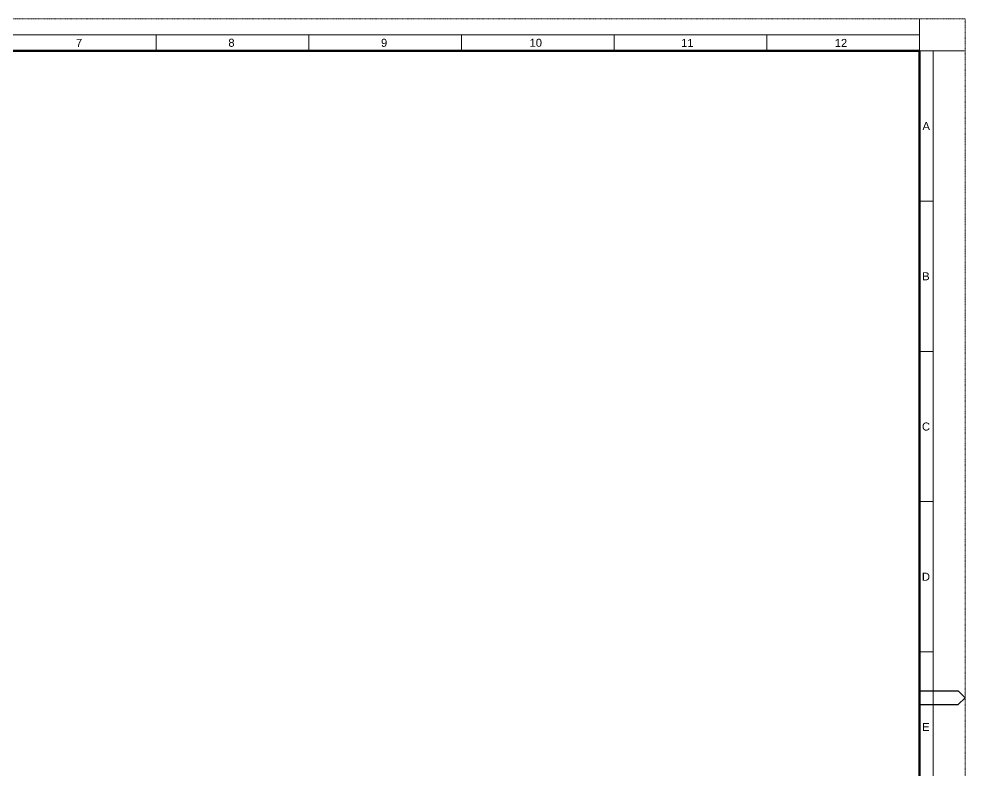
# Paper-space layout 'Layout1' of a CAD drawing. Header units: metres. Extents: x 0 to 1691, y -63 to 594.
# Drawn here: x 427.2 to 841, y 265.4 to 594 of the extents above; entities that cross this region are included whole.
import ezdxf
from ezdxf.enums import TextEntityAlignment as Align

# ---------------------------------------------------------------- set-up
doc = ezdxf.new("R2010")
doc.units = ezdxf.units.M
doc.linetypes.add('DGN Style 3', pattern=[0.017855, 0.012754, -0.005101])
doc.layers.add('G-TTLB-BORD', color=7, linetype='Continuous', lineweight=0)
doc.layers.add('XREF', color=7, linetype='Continuous')
doc.styles.add('Style-Arial', font='arial.ttf')

# ---------------------------------------------------------------- blocks, each defined once
blk = doc.blocks.new('PROJECT TITLE BLOCK(BAC V2.1)')
at = {"layer": 'G-TTLB-BORD', "color": 7, "linetype": 'Continuous', "lineweight": 0}
for p, q in [((821, 580), (821, 594)), ((20, 587), (821, 587)), ((487.25, 580), (487.25, 587)), ((554, 580), (554, 587)), ((620.75, 580), (620.75, 587)), ((687.5, 580), (687.5, 587)), ((754.25, 580), (754.25, 587)), ((821, 580), (841, 580)), ((827, 54.17), (827, 580)), ((821, 514.27), (827, 514.27)), ((821, 448.54), (827, 448.54)), ((821, 382.81), (827, 382.81)), ((821, 317.08), (827, 317.08))]:
    blk.add_line(p, q, dxfattribs=at)
at = {"layer": 'G-TTLB-BORD', "color": 7, "linetype": 'Continuous', "lineweight": 53}
for p in [(20, 580), (821, 14)]:
    blk.add_line(p, (821, 580), dxfattribs=at)
at = {"layer": 'G-TTLB-BORD', "color": 7, "linetype": 'Continuous', "lineweight": 30}
for p, q in [((821, 300), (838, 300)), ((841, 297), (838, 300)), ((821, 294), (838, 294)), ((841, 297), (838, 294))]:
    blk.add_line(p, q, dxfattribs=at)
at = {"layer": 'G-TTLB-BORD', "color": 1, "linetype": 'DGN Style 3', "lineweight": 0, "flags": 128}
blk.add_lwpolyline([(0, 594), (841, 594), (841, 0), (0, 0)], close=True, dxfattribs=at)
at = {"layer": 'G-TTLB-BORD', "color": 7, "linetype": 'Continuous', "lineweight": 0, "style": 'Style-Arial'}
for s, p in [('7', (453.48, 583.5)), ('8', (520.14, 583.56)), ('9', (586.89, 583.56)), ('10', (653.23, 583.56)), ('11', (719.52, 583.5)), ('12', (786.72, 583.5)), ('A', (824, 547.14)), ('B', (823.87, 481.41)), ('C', (823.9, 415.68)), ('D', (823.87, 349.95)), ('E', (823.87, 284.22))]:
    blk.add_text(s, height=3.5, dxfattribs=at).set_placement(p, align=Align.MIDDLE_CENTER)

psp = doc.layouts.get("Layout1")

# ---------------------------------------------------------------- block references
at = {"layer": 'XREF'}
psp.add_blockref('PROJECT TITLE BLOCK(BAC V2.1)', (0, 0), dxfattribs=at)

doc.saveas('drawing.dxf')
